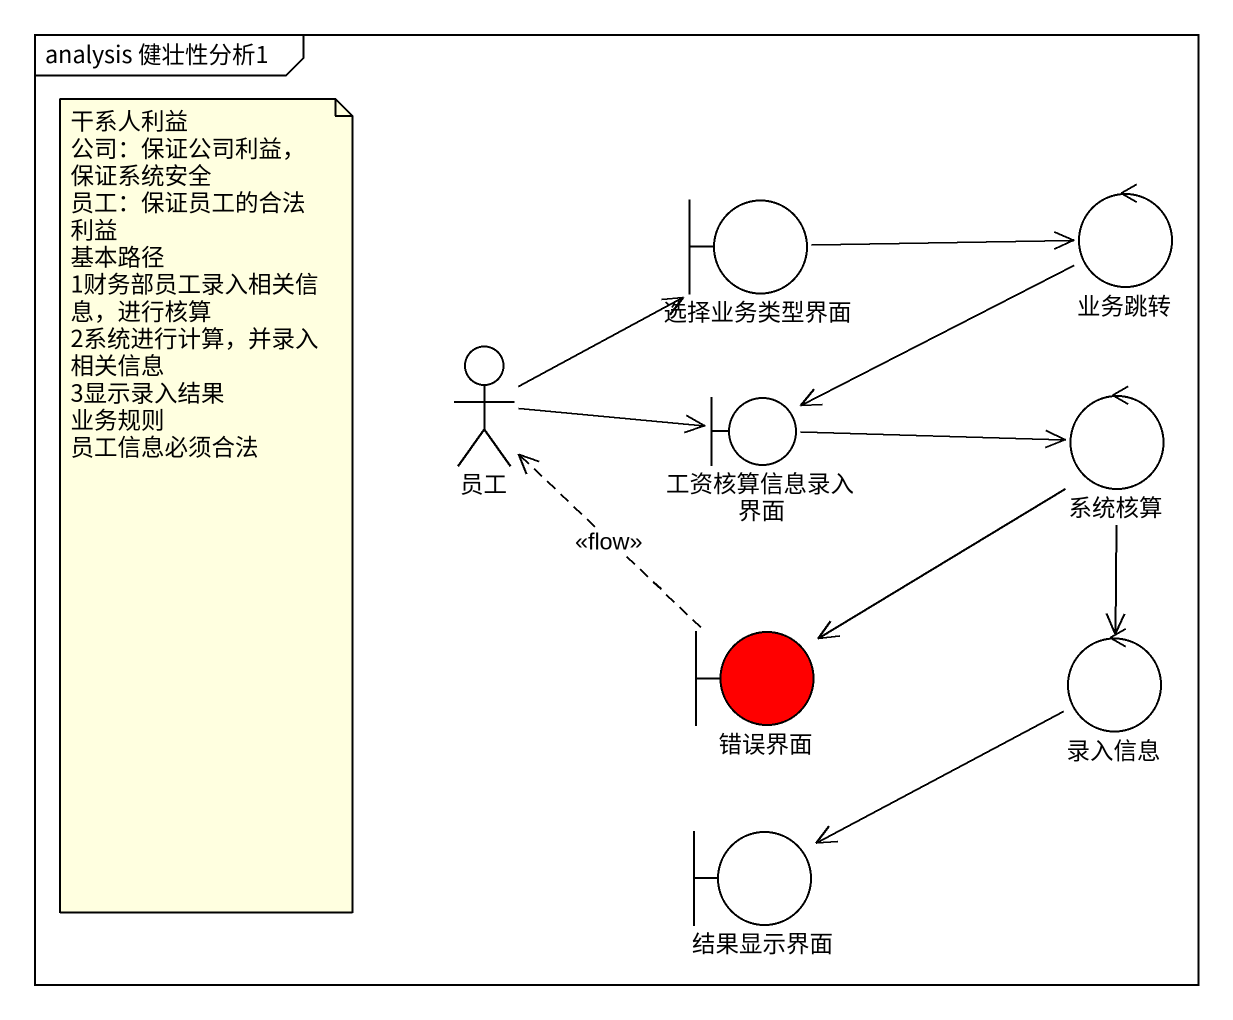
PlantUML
@startuml
mainframe analysis 健壮性分析1
boundary 选择业务类型界面
control 业务跳转
actor 员工
boundary 工资核算信息录入界面
control 系统核算
boundary 错误界面 #FF0000
control 录入信息
boundary 结果显示界面
选择业务类型界面 -right-> 业务跳转
业务跳转 -left-> 工资核算信息录入界面
员工 -up-> 选择业务类型界面
员工 -right-> 工资核算信息录入界面
工资核算信息录入界面 -right-> 系统核算
系统核算 --> 错误界面
系统核算 --> 录入信息
错误界面 .up.> 员工 : <<flow>>
录入信息 -left-> 结果显示界面
note as N1
  干系人利益
  公司：保证公司利益，保证系统安全
  员工：保证员工的合法利益
  基本路径
  1财务部员工录入相关信息，进行核算
  2系统进行计算，并录入相关信息
  3显示录入结果
  业务规则
  员工信息必须合法
end note
@enduml
